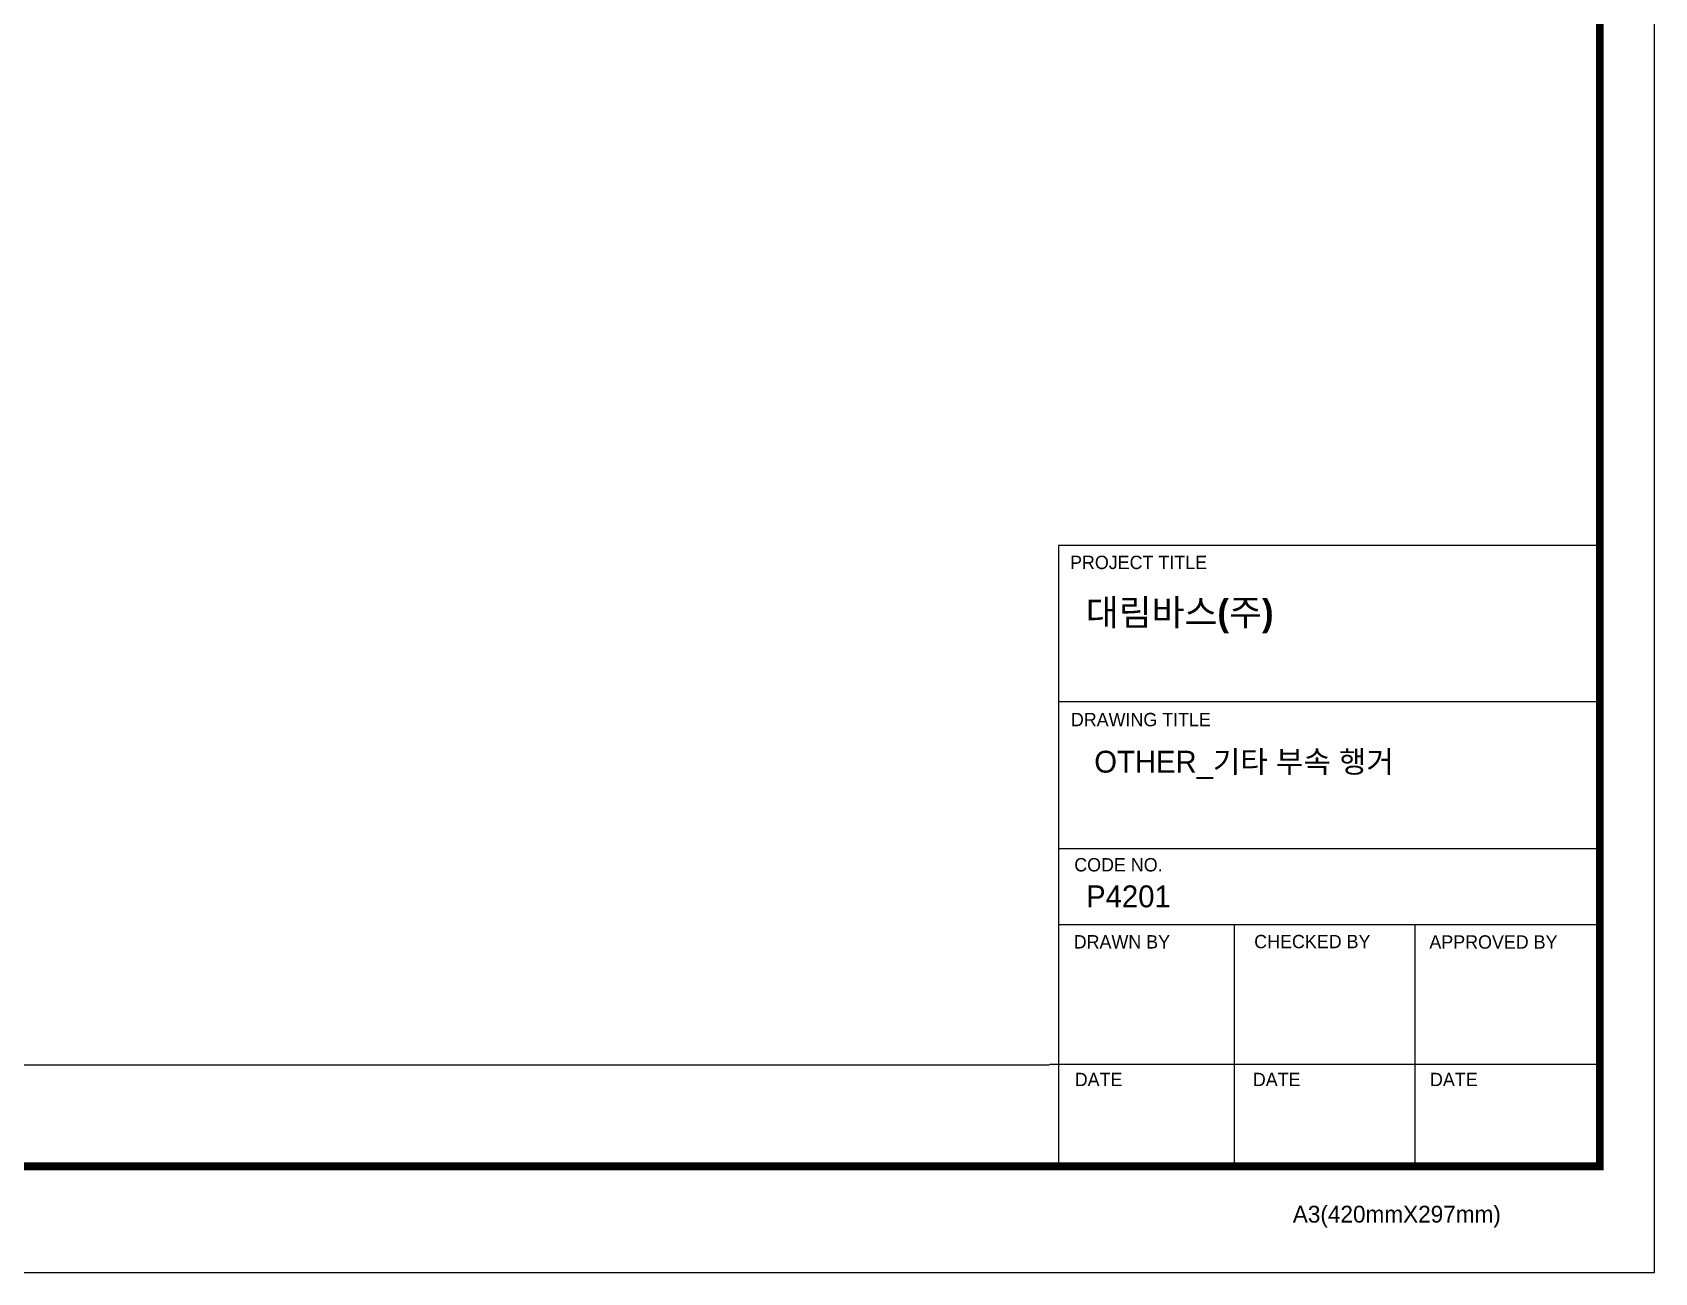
# Model space of a CAD drawing. Extents: x 0 to 395, y 0 to 289.
# Drawn here: x 205.8 to 394.9, y 0 to 144.7 of the extents above; entities that cross this region are included whole.
import ezdxf

# ---------------------------------------------------------------- set-up
doc = ezdxf.new("R2010")
doc.units = 0
doc.header["$LTSCALE"] = 10
doc.header["$MEASUREMENT"] = 0
doc.layers.get('0').update_dxf_attribs({"linetype": 'CONTINUOUS'})
doc.styles.add('Daelim Dimension', font='')
doc.styles.get('Daelim Dimension').set_extended_font_data('나눔고딕')

msp = doc.modelspace()

# ---------------------------------------------------------------- linework, layer by layer
at = {"color": 5, "ltscale": 40}
for p, q in [((388.55, 84.83), (325.43, 84.83)), ((388.55, 66.58), (325.43, 66.58)), ((388.55, 66.58), (325.43, 66.58)), ((388.55, 49.42), (325.43, 49.42)), ((388.55, 49.42), (325.43, 49.42)), ((388.55, 40.57), (325.43, 40.57)), ((388.55, 40.57), (325.43, 40.57)), ((345.93, 40.57), (345.93, 12.39)), ((366.97, 40.57), (366.97, 12.39)), ((388.55, 24.29), (324.43, 24.29)), ((388.55, 24.29), (325.92, 24.29)), ((388.55, 12.39), (334.46, 12.39))]:
    msp.add_line(p, q, dxfattribs=at)
at = {"color": 5, "ltscale": 0.5}
msp.add_line((325.43, 84.83), (325.43, 12.01), dxfattribs=at)
at = {"color": 5}
msp.add_line((6.35, 24.25), (324.36, 24.25), dxfattribs=at)
at = {"ltscale": 0.5}
msp.add_lwpolyline([(0, 0), (394.94, 0), (394.94, 289.38), (0, 289.38)], close=True, dxfattribs=at)
at = {"color": 5, "linetype": 'ByBlock', "lineweight": 200, "const_width": 0.91}
msp.add_lwpolyline([(6.35, 12.39), (388.55, 12.39), (388.55, 282.66), (6.35, 282.66)], close=True, dxfattribs=at)

# ---------------------------------------------------------------- texts
at = {"color": 5, "ltscale": 40, "style": 'Daelim Dimension'}
for s, height, p in [('PROJECT TITLE', 1.5585, (326.77, 82.08)), ('DRAWING TITLE', 1.5585, (326.87, 63.74)), ('CODE NO.', 1.559, (327.26, 46.8)), ('DRAWN BY', 1.559, (327.2, 37.81)), ('CHECKED BY', 1.559, (348.25, 37.84)), ('APPROVED BY', 1.5585, (368.68, 37.79)), ('DATE', 1.559, (327.32, 21.75)), ('DATE', 1.559, (348.09, 21.75)), ('DATE', 1.559, (368.75, 21.75)), ('A3(420mmX297mm)', 1.967, (352.75, 5.83))]:
    msp.add_text(s, height=height, dxfattribs=at).set_placement(p)
at = {"attachment_point": 1, "style": 'Daelim Dimension'}
for s, insert, char_height, width in [('{\\fPretendard Variable SemiBold|b0|i0|c129|p2;\\C7;대림바스(주)}', (328.62, 78.56), 3.0552, 49.1036), (' OTHER_기타 부속 행거', (328.65, 60.88), 2.5505, 42.9223), ('P4201', (328.65, 45.17), 2.551, 42.9223)]:
    msp.add_mtext(s, dxfattribs=dict(at, insert=insert, char_height=char_height, width=width))

doc.saveas('drawing.dxf')
